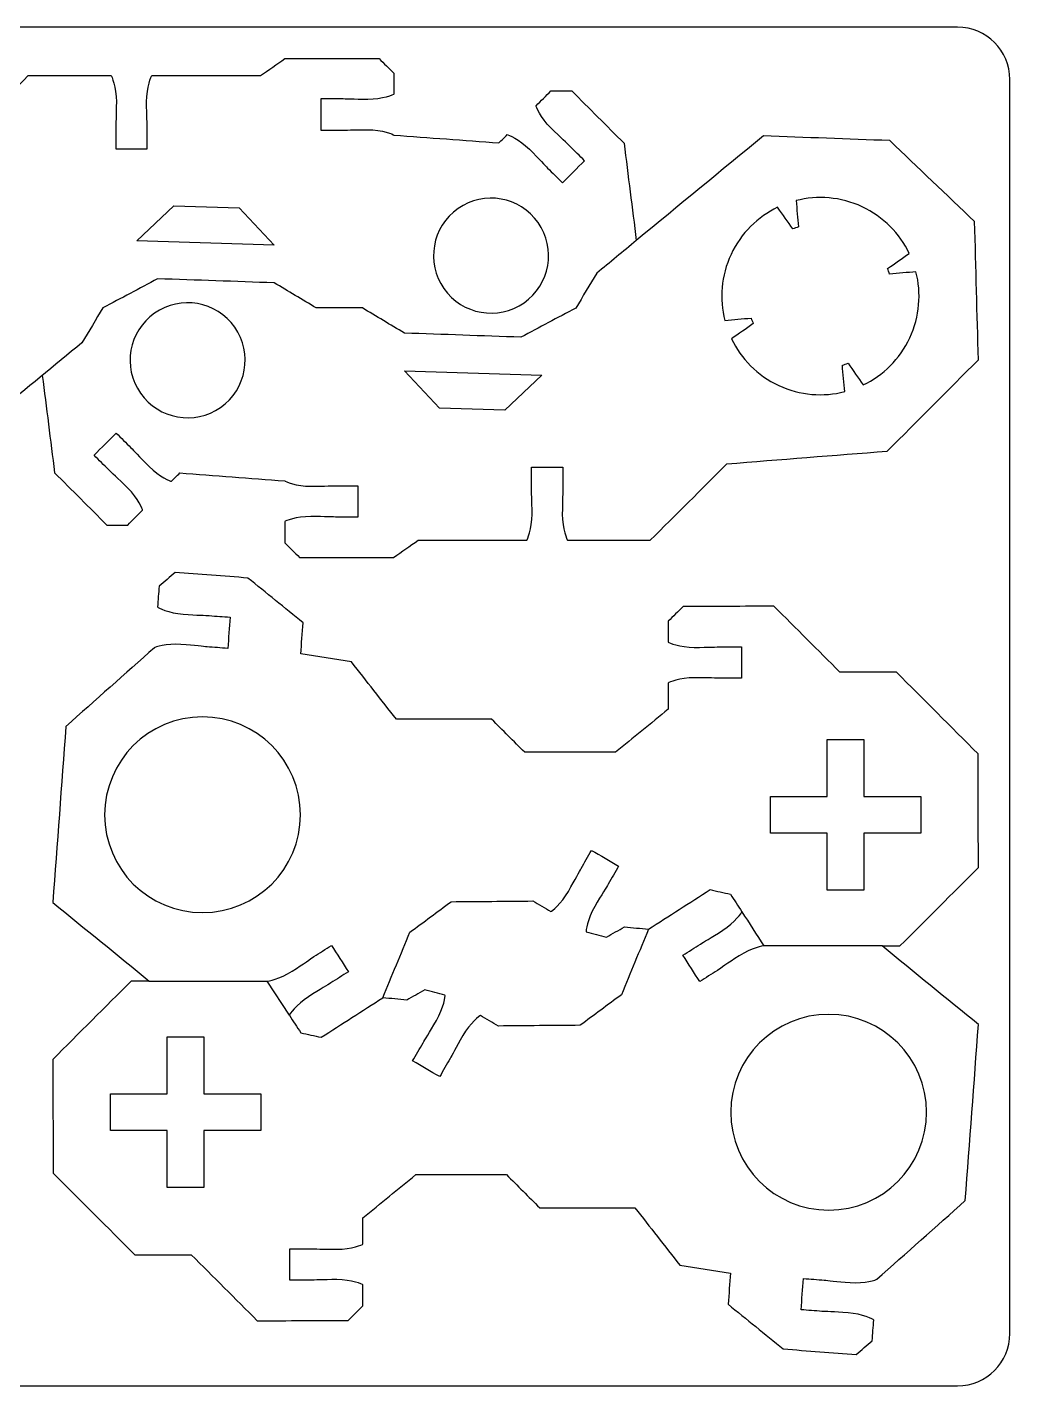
# Model space of a CAD drawing. Extents: x 0 to 680, y 0 to 410.
# Drawn here: x 356 to 450, y 140 to 270 of the extents above; entities that cross this region are included whole.
import ezdxf

# ---------------------------------------------------------------- set-up
doc = ezdxf.new("R2010")
doc.units = 0
doc.header["$MEASUREMENT"] = 0
doc.layers.add('DEFAULT', color=18, linetype='CONTINUOUS')

msp = doc.modelspace()

# ---------------------------------------------------------------- linework, layer by layer
at = {"layer": 'DEFAULT', "color": 1}
for points in [[(366.5, 249.55), (370.06, 252.9), (376.29, 252.72), (379.65, 249.16)], [(405.25, 236.72), (401.69, 233.37), (395.46, 233.56), (392.1, 237.12)], [(432.55, 192.89), (427.1, 192.89), (427.1, 196.39), (432.55, 196.39), (432.55, 201.84), (436.05, 201.84), (436.05, 196.39), (441.5, 196.39), (441.5, 192.89), (436.05, 192.89), (436.05, 187.44), (432.55, 187.44)], [(372.93, 167.94), (378.38, 167.94), (378.38, 164.44), (372.93, 164.44), (372.93, 158.99), (369.42, 158.99), (369.42, 164.44), (363.98, 164.44), (363.98, 167.94), (369.42, 167.94), (369.42, 173.39), (372.93, 173.39)]]:
    msp.add_lwpolyline(points, close=True, dxfattribs=at)
msp.add_lwpolyline([(381.1, 175.46), (378.99, 178.74)], dxfattribs=at)
for points, knots in [([(235, 140.01), (232.24, 140.01), (230, 142.24), (230, 145.01), (230, 185), (230, 225), (230, 265), (230, 267.77), (232.24, 270), (235, 270), (305, 270), (375, 270), (445, 270), (447.77, 270), (450, 267.77), (450, 265), (450, 225), (450, 185), (450, 145.01), (450, 142.24), (447.77, 140.01), (445, 140.01), (375, 140.01), (305, 140.01), (235, 140.01)], [0, 0, 0, 0, 1, 1, 1, 341.157, 341.157, 341.157, 342.157, 342.157, 342.157, 937.433, 937.433, 937.433, 938.433, 938.433, 938.433, 1278.59, 1278.59, 1278.59, 1279.59, 1279.59, 1279.59, 1874.866, 1874.866, 1874.866, 1874.866]), ([(408.11, 263.9), (407.44, 263.9), (406.78, 263.9), (406.11, 263.9), (405.64, 263.43), (405.17, 262.96), (404.7, 262.49), (404.66, 262.46), (405.13, 261.34), (406.11, 260.37), (407.09, 259.39), (407.67, 258.88), (407.91, 258.63), (408.39, 258.16), (408.86, 257.69), (409.33, 257.22), (408.62, 256.52), (407.92, 255.81), (407.21, 255.11), (406.74, 255.58), (406.27, 256.05), (405.8, 256.52), (405.56, 256.76), (405.04, 257.34), (404.06, 258.32), (403.09, 259.28), (401.99, 259.76), (401.94, 259.72), (401.67, 259.46), (401.4, 259.19), (401.14, 258.93), (397.79, 259.18), (394.44, 259.43), (391.09, 259.68), (391.09, 259.74), (389.98, 260.19), (388.59, 260.19), (387.21, 260.19), (386.43, 260.14), (386.09, 260.15), (385.43, 260.15), (384.76, 260.15), (384.1, 260.15), (384.1, 261.15), (384.1, 262.15), (384.1, 263.15), (384.76, 263.14), (385.43, 263.14), (386.1, 263.14), (386.44, 263.14), (387.21, 263.09), (388.6, 263.09), (389.98, 263.09), (391.1, 263.54), (391.1, 263.59), (391.1, 264.26), (391.1, 264.92), (391.1, 265.59), (390.63, 266.06), (390.15, 266.53), (389.68, 267), (386.68, 267), (383.68, 267), (380.68, 267), (379.9, 266.46), (379.12, 265.91), (378.34, 265.37), (374.88, 265.37), (371.41, 265.37), (367.95, 265.37), (367.89, 265.37), (367.45, 264.25), (367.44, 262.87), (367.45, 261.49), (367.5, 260.71), (367.49, 260.37), (367.49, 259.7), (367.49, 259.04), (367.5, 258.37), (366.5, 258.37), (365.5, 258.37), (364.5, 258.37), (364.5, 259.04), (364.5, 259.7), (364.5, 260.37), (364.49, 260.71), (364.54, 261.49), (364.55, 262.87), (364.54, 264.25), (364.1, 265.37), (364.04, 265.37), (361.4, 265.37), (358.77, 265.37), (356.13, 265.37), (353.69, 262.93), (351.25, 260.49), (348.81, 258.06), (343.7, 257.65), (338.59, 257.24), (333.48, 256.83), (330.57, 253.92), (327.66, 251.01), (324.75, 248.1), (324.87, 243.69), (324.99, 239.29), (325.11, 234.88), (327.82, 232.29), (330.52, 229.71), (333.23, 227.13), (337.26, 226.98), (341.29, 226.82), (345.32, 226.67), (350.63, 231.05), (355.95, 235.43), (361.26, 239.81), (361.93, 240.92), (362.59, 242.03), (363.26, 243.14), (365.01, 244.07), (366.75, 245), (368.5, 245.93), (372.22, 245.8), (375.93, 245.67), (379.65, 245.54), (380.99, 244.74), (382.33, 243.94), (383.67, 243.14), (385.14, 243.14), (386.61, 243.14), (388.08, 243.14), (389.42, 242.34), (390.76, 241.53), (392.1, 240.73), (395.82, 240.6), (399.53, 240.47), (403.25, 240.34), (405, 241.27), (406.74, 242.2), (408.49, 243.13), (409.16, 244.24), (409.82, 245.35), (410.49, 246.46), (411.75, 247.5), (413.02, 248.54), (414.28, 249.59), (413.89, 252.69), (413.5, 255.8), (413.11, 258.9), (411.44, 260.57), (409.78, 262.24), (408.11, 263.9)], [20.045063, 20.045063, 20.045063, 20.045063, 25.710064, 25.710064, 25.710064, 31.378232, 31.378232, 31.378232, 32.378232, 32.378232, 32.378232, 33.378232, 33.378232, 33.378232, 39.047829, 39.047829, 39.047829, 47.545841, 47.545841, 47.545841, 53.202698, 53.202698, 53.202698, 54.202698, 54.202698, 54.202698, 55.202698, 55.202698, 55.202698, 58.403066, 58.403066, 58.403066, 86.96196, 86.96196, 86.96196, 87.96196, 87.96196, 87.96196, 88.96196, 88.96196, 88.96196, 94.618969, 94.618969, 94.618969, 103.114969, 103.114969, 103.114969, 108.785986, 108.785986, 108.785986, 109.785986, 109.785986, 109.785986, 110.785986, 110.785986, 110.785986, 116.459987, 116.459987, 116.459987, 122.126743, 122.126743, 122.126743, 147.638743, 147.638743, 147.638743, 155.739473, 155.739473, 155.739473, 185.207473, 185.207473, 185.207473, 186.207473, 186.207473, 186.207473, 187.207473, 187.207473, 187.207473, 192.867476, 192.867476, 192.867476, 201.37048, 201.37048, 201.37048, 207.03648, 207.03648, 207.03648, 208.03648, 208.03648, 208.03648, 209.046329, 209.046329, 209.046329, 231.470329, 231.470329, 231.470329, 260.797583, 260.797583, 260.797583, 304.414593, 304.414593, 304.414593, 339.409308, 339.409308, 339.409308, 376.915646, 376.915646, 376.915646, 408.724845, 408.724845, 408.724845, 443.036217, 443.036217, 443.036217, 501.589273, 501.589273, 501.589273, 512.601714, 512.601714, 512.601714, 529.437659, 529.437659, 529.437659, 561.046473, 561.046473, 561.046473, 574.328198, 574.328198, 574.328198, 586.835198, 586.835198, 586.835198, 600.118463, 600.118463, 600.118463, 631.734954, 631.734954, 631.734954, 648.569077, 648.569077, 648.569077, 659.573285, 659.573285, 659.573285, 673.506311, 673.506311, 673.506311, 700.121445, 700.121445, 700.121445, 720.166508, 720.166508, 720.166508, 720.166508]), ([(357.47, 236.69), (357.86, 233.58), (358.25, 230.48), (358.64, 227.37), (360.31, 225.71), (361.97, 224.04), (363.64, 222.37), (364.31, 222.37), (364.97, 222.37), (365.64, 222.37), (366.11, 222.84), (366.58, 223.31), (367.05, 223.79), (367.09, 223.82), (366.62, 224.93), (365.64, 225.9), (364.66, 226.88), (364.08, 227.4), (363.84, 227.64), (363.36, 228.11), (362.89, 228.58), (362.42, 229.05), (363.13, 229.76), (363.83, 230.46), (364.54, 231.17), (365.01, 230.7), (365.48, 230.23), (365.95, 229.76), (366.19, 229.52), (366.71, 228.94), (367.69, 227.96), (368.66, 226.99), (369.76, 226.51), (369.81, 226.55), (370.08, 226.82), (370.35, 227.08), (370.61, 227.35), (373.96, 227.1), (377.31, 226.84), (380.66, 226.59), (380.66, 226.53), (381.77, 226.09), (383.16, 226.08), (384.54, 226.08), (385.32, 226.13), (385.66, 226.13), (386.32, 226.13), (386.99, 226.13), (387.65, 226.13), (387.65, 225.13), (387.65, 224.13), (387.65, 223.13), (386.99, 223.13), (386.32, 223.13), (385.65, 223.13), (385.31, 223.13), (384.54, 223.18), (383.15, 223.18), (381.77, 223.19), (380.65, 222.74), (380.65, 222.69), (380.65, 222.02), (380.65, 221.35), (380.65, 220.68), (381.12, 220.21), (381.6, 219.74), (382.07, 219.27), (385.07, 219.27), (388.07, 219.27), (391.07, 219.27), (391.85, 219.82), (392.63, 220.36), (393.41, 220.91), (396.87, 220.91), (400.34, 220.91), (403.8, 220.91), (403.86, 220.9), (404.3, 222.02), (404.31, 223.41), (404.3, 224.79), (404.25, 225.56), (404.26, 225.91), (404.26, 226.57), (404.26, 227.24), (404.25, 227.9), (405.25, 227.9), (406.25, 227.9), (407.25, 227.91), (407.25, 227.24), (407.25, 226.57), (407.25, 225.91), (407.26, 225.56), (407.21, 224.79), (407.2, 223.41), (407.21, 222.02), (407.65, 220.9), (407.71, 220.91), (410.35, 220.91), (412.98, 220.91), (415.62, 220.91), (418.06, 223.34), (420.5, 225.78), (422.94, 228.22), (428.05, 228.63), (433.16, 229.04), (438.28, 229.44), (441.19, 232.35), (444.09, 235.26), (447, 238.17), (446.88, 242.58), (446.76, 246.99), (446.64, 251.4), (443.93, 253.98), (441.23, 256.57), (438.52, 259.15), (434.49, 259.3), (430.46, 259.45), (426.43, 259.6), (422.38, 256.26), (418.33, 252.93), (414.28, 249.59)], [0, 0, 0, 0, 26.616126, 26.616126, 26.616126, 46.660482, 46.660482, 46.660482, 52.326482, 52.326482, 52.326482, 57.99324, 57.99324, 57.99324, 58.99324, 58.99324, 58.99324, 59.99324, 59.99324, 59.99324, 65.660717, 65.660717, 65.660717, 74.159437, 74.159437, 74.159437, 79.816294, 79.816294, 79.816294, 80.816294, 80.816294, 80.816294, 81.816294, 81.816294, 81.816294, 85.016667, 85.016667, 85.016667, 113.577706, 113.577706, 113.577706, 114.577706, 114.577706, 114.577706, 115.577706, 115.577706, 115.577706, 121.234709, 121.234709, 121.234709, 129.728709, 129.728709, 129.728709, 135.398721, 135.398721, 135.398721, 136.398721, 136.398721, 136.398721, 137.398721, 137.398721, 137.398721, 143.074723, 143.074723, 143.074723, 148.740064, 148.740064, 148.740064, 174.251064, 174.251064, 174.251064, 182.351465, 182.351465, 182.351465, 211.817466, 211.817466, 211.817466, 212.817466, 212.817466, 212.817466, 213.817466, 213.817466, 213.817466, 219.47747, 219.47747, 219.47747, 227.981472, 227.981472, 227.981472, 233.647473, 233.647473, 233.647473, 234.647473, 234.647473, 234.647473, 235.657473, 235.657473, 235.657473, 258.083473, 258.083473, 258.083473, 287.409313, 287.409313, 287.409313, 331.02732, 331.02732, 331.02732, 366.019206, 366.019206, 366.019206, 403.525489, 403.525489, 403.525489, 435.338174, 435.338174, 435.338174, 469.651469, 469.651469, 469.651469, 514.279675, 514.279675, 514.279675, 514.279675]), ([(403.54, 243.64), (401.05, 241.89), (397.62, 242.5), (395.88, 244.99), (394.14, 247.48), (394.74, 250.9), (397.23, 252.65), (399.72, 254.39), (403.15, 253.79), (404.89, 251.3), (406.64, 248.81), (406.03, 245.38), (403.54, 243.64)], [1, 1, 1, 1, 2, 2, 2, 3, 3, 3, 4, 4, 4, 5, 5, 5, 5]), ([(423.39, 240.18), (424.08, 240.67), (424.77, 241.15), (425.46, 241.64), (425.4, 241.81), (425.33, 241.99), (425.26, 242.17), (424.42, 242.1), (423.59, 242.03), (422.75, 241.95), (422.23, 243.99), (422.39, 246.21), (423.34, 248.26), (424.3, 250.31), (425.9, 251.86), (427.8, 252.77), (428.28, 252.08), (428.77, 251.39), (429.25, 250.7), (429.43, 250.77), (429.61, 250.83), (429.78, 250.9), (429.71, 251.73), (429.64, 252.57), (429.56, 253.41), (431.61, 253.93), (433.83, 253.78), (435.88, 252.82), (437.93, 251.86), (439.48, 250.26), (440.39, 248.36), (439.7, 247.88), (439.01, 247.4), (438.32, 246.92), (438.38, 246.74), (438.45, 246.56), (438.51, 246.38), (439.35, 246.45), (440.19, 246.53), (441.03, 246.6), (441.55, 244.56), (441.39, 242.34), (440.43, 240.28), (439.48, 238.23), (437.88, 236.68), (435.98, 235.77), (435.5, 236.46), (435.02, 237.16), (434.53, 237.85), (434.35, 237.78), (434.17, 237.72), (433.99, 237.65), (434.06, 236.81), (434.14, 235.97), (434.21, 235.13), (432.17, 234.61), (429.96, 234.77), (427.9, 235.72), (425.85, 236.68), (424.3, 238.29), (423.39, 240.18)], [0, 0, 0, 0, 7.168853, 7.168853, 7.168853, 8.789769, 8.789769, 8.789769, 15.941262, 15.941262, 15.941262, 16.941262, 16.941262, 16.941262, 17.941262, 17.941262, 17.941262, 25.09373, 25.09373, 25.09373, 26.708381, 26.708381, 26.708381, 33.854764, 33.854764, 33.854764, 34.854764, 34.854764, 34.854764, 35.854764, 35.854764, 35.854764, 43.014114, 43.014114, 43.014114, 44.637309, 44.637309, 44.637309, 51.792099, 51.792099, 51.792099, 52.792099, 52.792099, 52.792099, 53.792099, 53.792099, 53.792099, 60.992337, 60.992337, 60.992337, 62.626389, 62.626389, 62.626389, 69.81622, 69.81622, 69.81622, 70.81622, 70.81622, 70.81622, 71.81622, 71.81622, 71.81622, 71.81622]), ([(368.21, 242.64), (370.7, 244.38), (374.13, 243.78), (375.87, 241.29), (377.61, 238.8), (377.01, 235.37), (374.52, 233.63), (372.03, 231.89), (368.6, 232.49), (366.86, 234.98), (365.11, 237.47), (365.72, 240.9), (368.21, 242.64)], [1, 1, 1, 1, 2, 2, 2, 3, 3, 3, 4, 4, 4, 5, 5, 5, 5]), ([(437.78, 182.09), (438.35, 182.09), (438.93, 182.09), (439.5, 182.09), (442, 184.59), (444.5, 187.09), (447, 189.59), (446.99, 193.22), (446.98, 196.85), (446.97, 200.48), (444.36, 203.08), (441.76, 205.69), (439.16, 208.29), (437.36, 208.29), (435.56, 208.29), (433.76, 208.29), (431.66, 210.39), (429.55, 212.49), (427.45, 214.6), (424.55, 214.59), (421.65, 214.58), (418.75, 214.57), (418.28, 214.1), (417.81, 213.63), (417.34, 213.16), (417.34, 212.5), (417.34, 211.83), (417.34, 211.16), (417.34, 211.11), (418.46, 210.66), (419.83, 210.66), (421.22, 210.66), (422, 210.71), (422.34, 210.71), (423, 210.71), (423.67, 210.71), (424.34, 210.71), (424.34, 209.71), (424.34, 208.71), (424.34, 207.71), (423.67, 207.71), (423, 207.71), (422.34, 207.71), (422, 207.71), (421.22, 207.76), (419.84, 207.76), (418.46, 207.76), (417.34, 207.31), (417.34, 207.25), (417.34, 206.42), (417.34, 205.58), (417.34, 204.75), (415.66, 203.37), (413.97, 201.99), (412.29, 200.62), (409.4, 200.62), (406.51, 200.62), (403.61, 200.62), (402.55, 201.68), (401.5, 202.73), (400.44, 203.79), (397.4, 203.79), (394.37, 203.79), (391.33, 203.79), (389.9, 205.62), (388.47, 207.45), (387.04, 209.27), (385.42, 209.53), (383.8, 209.78), (382.19, 210.03), (382.26, 211.03), (382.34, 212.02), (382.41, 213.02), (380.65, 214.45), (378.89, 215.87), (377.13, 217.3), (374.81, 217.47), (372.48, 217.65), (370.16, 217.82), (369.65, 217.39), (369.14, 216.95), (368.64, 216.52), (368.59, 215.86), (368.54, 215.19), (368.49, 214.53), (368.49, 214.47), (369.57, 213.94), (370.94, 213.84), (372.32, 213.73), (373.1, 213.73), (373.44, 213.7), (374.1, 213.65), (374.77, 213.6), (375.43, 213.55), (375.36, 212.55), (375.28, 211.56), (375.21, 210.56), (374.54, 210.61), (373.88, 210.66), (373.22, 210.71), (372.88, 210.73), (372.11, 210.84), (370.72, 210.95), (369.35, 211.05), (368.2, 210.69), (368.19, 210.63), (365.37, 208.12), (362.55, 205.61), (359.72, 203.1), (359.31, 197.49), (358.89, 191.87), (358.47, 186.25), (361.55, 183.75), (364.62, 181.25), (367.7, 178.74), (371.46, 178.74), (375.23, 178.74), (378.99, 178.74), (379.01, 178.7), (380.2, 178.93), (381.36, 179.68), (382.52, 180.42), (383.15, 180.89), (383.44, 181.07), (384, 181.43), (384.56, 181.79), (385.12, 182.15), (385.66, 181.31), (386.2, 180.47), (386.74, 179.63), (386.18, 179.27), (385.62, 178.91), (385.06, 178.55), (384.77, 178.36), (384.09, 177.99), (382.93, 177.24), (381.77, 176.49), (381.07, 175.51), (381.1, 175.46), (381.46, 174.9), (381.82, 174.34), (382.19, 173.78), (382.84, 173.64), (383.49, 173.5), (384.14, 173.35), (386.1, 174.61), (388.07, 175.87), (390.03, 177.14), (390.9, 179.23), (391.76, 181.32), (392.63, 183.41), (393.94, 184.38), (395.25, 185.35), (396.56, 186.33), (399.16, 186.35), (401.77, 186.37), (404.38, 186.4), (404.96, 186.06), (405.53, 185.73), (406.11, 185.4), (406.15, 185.37), (407.1, 186.12), (407.79, 187.31), (408.48, 188.51), (408.83, 189.21), (409, 189.5), (409.33, 190.08), (409.66, 190.66), (409.99, 191.24), (410.86, 190.74), (411.73, 190.24), (412.59, 189.74), (412.26, 189.16), (411.93, 188.59), (411.6, 188.01), (411.43, 187.71), (411, 187.06), (410.3, 185.86), (409.62, 184.66), (409.44, 183.48), (409.49, 183.45), (410.14, 183.28), (410.78, 183.1), (411.43, 182.93), (412, 183.26), (412.58, 183.6), (413.16, 183.93), (413.92, 183.85), (414.68, 183.77), (415.44, 183.69), (417.41, 184.96), (419.37, 186.22), (421.34, 187.48), (421.99, 187.33), (422.64, 187.19), (423.29, 187.05), (423.65, 186.49), (424.01, 185.93), (424.37, 185.37), (425.08, 184.27), (425.78, 183.18), (426.49, 182.09)], [0, 0, 0, 0, 4.89, 4.89, 4.89, 34.968908, 34.968908, 34.968908, 65.838101, 65.838101, 65.838101, 97.151617, 97.151617, 97.151617, 112.450617, 112.450617, 112.450617, 137.733928, 137.733928, 137.733928, 162.394016, 162.394016, 162.394016, 168.057946, 168.057946, 168.057946, 173.729946, 173.729946, 173.729946, 174.729946, 174.729946, 174.729946, 175.729946, 175.729946, 175.729946, 181.399958, 181.399958, 181.399958, 189.899958, 189.899958, 189.899958, 195.560958, 195.560958, 195.560958, 196.560958, 196.560958, 196.560958, 197.560958, 197.560958, 197.560958, 204.652958, 204.652958, 204.652958, 223.149203, 223.149203, 223.149203, 247.750203, 247.750203, 247.750203, 260.478125, 260.478125, 260.478125, 286.297125, 286.297125, 286.297125, 306.036213, 306.036213, 306.036213, 319.951747, 319.951747, 319.951747, 328.455625, 328.455625, 328.455625, 347.716234, 347.716234, 347.716234, 367.553028, 367.553028, 367.553028, 373.225118, 373.225118, 373.225118, 378.892454, 378.892454, 378.892454, 379.892454, 379.892454, 379.892454, 380.892454, 380.892454, 380.892454, 386.558043, 386.558043, 386.558043, 395.051116, 395.051116, 395.051116, 400.706584, 400.706584, 400.706584, 401.706584, 401.706584, 401.706584, 402.706584, 402.706584, 402.706584, 434.830071, 434.830071, 434.830071, 482.731871, 482.731871, 482.731871, 516.454175, 516.454175, 516.454175, 548.454175, 548.454175, 548.454175, 549.454175, 549.454175, 549.454175, 550.454175, 550.454175, 550.454175, 556.118317, 556.118317, 556.118317, 564.620228, 564.620228, 564.620228, 570.278415, 570.278415, 570.278415, 571.278415, 571.278415, 571.278415, 572.278415, 572.278415, 572.278415, 577.950122, 577.950122, 577.950122, 583.618255, 583.618255, 583.618255, 603.462862, 603.462862, 603.462862, 622.720903, 622.720903, 622.720903, 636.581676, 636.581676, 636.581676, 658.753569, 658.753569, 658.753569, 664.420888, 664.420888, 664.420888, 665.420888, 665.420888, 665.420888, 666.420888, 666.420888, 666.420888, 672.084822, 672.084822, 672.084822, 680.584769, 680.584769, 680.584769, 686.237064, 686.237064, 686.237064, 687.237064, 687.237064, 687.237064, 688.237064, 688.237064, 688.237064, 693.908993, 693.908993, 693.908993, 699.576179, 699.576179, 699.576179, 706.089524, 706.089524, 706.089524, 725.935512, 725.935512, 725.935512, 731.604622, 731.604622, 731.604622, 737.27717, 737.27717, 737.27717, 748.345998, 748.345998, 748.345998, 748.345998]), ([(372.79, 204.01), (377.97, 204.01), (382.16, 199.82), (382.16, 194.64), (382.16, 189.47), (377.97, 185.28), (372.79, 185.28), (367.62, 185.28), (363.43, 189.47), (363.43, 194.64), (363.43, 199.82), (367.62, 204.01), (372.79, 204.01)], [1, 1, 1, 1, 2, 2, 2, 3, 3, 3, 4, 4, 4, 5, 5, 5, 5]), ([(367.7, 178.74), (367.13, 178.74), (366.55, 178.74), (365.98, 178.74), (363.47, 176.24), (360.97, 173.74), (358.47, 171.24), (358.48, 167.61), (358.5, 163.98), (358.51, 160.35), (361.11, 157.75), (363.72, 155.14), (366.32, 152.54), (368.12, 152.54), (369.92, 152.54), (371.72, 152.54), (373.82, 150.44), (375.92, 148.34), (378.03, 146.23), (380.93, 146.24), (383.83, 146.25), (386.73, 146.26), (387.2, 146.73), (387.67, 147.2), (388.14, 147.67), (388.14, 148.34), (388.14, 149), (388.14, 149.67), (388.14, 149.72), (387.02, 150.17), (385.64, 150.17), (384.26, 150.17), (383.48, 150.12), (383.14, 150.12), (382.47, 150.12), (381.81, 150.12), (381.14, 150.12), (381.14, 151.12), (381.14, 152.12), (381.14, 153.12), (381.81, 153.12), (382.47, 153.12), (383.14, 153.12), (383.48, 153.12), (384.26, 153.07), (385.64, 153.07), (387.02, 153.07), (388.14, 153.52), (388.14, 153.58), (388.14, 154.41), (388.14, 155.25), (388.14, 156.08), (389.82, 157.46), (391.5, 158.84), (393.18, 160.21), (396.08, 160.21), (398.97, 160.21), (401.86, 160.21), (402.92, 159.16), (403.98, 158.1), (405.04, 157.04), (408.07, 157.04), (411.11, 157.04), (414.15, 157.04), (415.58, 155.21), (417.01, 153.38), (418.44, 151.56), (420.06, 151.3), (421.67, 151.05), (423.29, 150.8), (423.21, 149.8), (423.14, 148.81), (423.06, 147.81), (424.82, 146.38), (426.58, 144.96), (428.34, 143.53), (430.67, 143.36), (432.99, 143.18), (435.32, 143), (435.83, 143.44), (436.33, 143.88), (436.84, 144.31), (436.89, 144.97), (436.94, 145.64), (436.99, 146.3), (436.99, 146.36), (435.91, 146.89), (434.53, 146.99), (433.15, 147.1), (432.38, 147.1), (432.04, 147.13), (431.37, 147.18), (430.71, 147.23), (430.04, 147.28), (430.12, 148.28), (430.19, 149.27), (430.27, 150.27), (430.93, 150.22), (431.6, 150.17), (432.26, 150.12), (432.6, 150.1), (433.37, 149.99), (434.75, 149.88), (436.13, 149.78), (437.28, 150.14), (437.28, 150.2), (440.11, 152.71), (442.93, 155.22), (445.75, 157.73), (446.17, 163.34), (446.59, 168.96), (447, 174.58), (443.93, 177.08), (440.85, 179.58), (437.78, 182.09), (434.01, 182.09), (430.25, 182.09), (426.49, 182.09), (426.46, 182.13), (425.28, 181.9), (424.12, 181.15), (422.95, 180.41), (422.32, 179.94), (422.04, 179.76), (421.48, 179.4), (420.92, 179.04), (420.36, 178.68), (419.82, 179.52), (419.28, 180.36), (418.74, 181.2), (419.3, 181.56), (419.86, 181.92), (420.42, 182.28), (420.7, 182.47), (421.38, 182.84), (422.55, 183.59), (423.71, 184.34), (424.41, 185.32), (424.37, 185.37)], [0, 0, 0, 0, 4.89, 4.89, 4.89, 34.970322, 34.970322, 34.970322, 65.841518, 65.841518, 65.841518, 97.149378, 97.149378, 97.149378, 112.449378, 112.449378, 112.449378, 137.736224, 137.736224, 137.736224, 162.395323, 162.395323, 162.395323, 168.059961, 168.059961, 168.059961, 173.727961, 173.727961, 173.727961, 174.727961, 174.727961, 174.727961, 175.727961, 175.727961, 175.727961, 181.398968, 181.398968, 181.398968, 189.898968, 189.898968, 189.898968, 195.559968, 195.559968, 195.559968, 196.559968, 196.559968, 196.559968, 197.559968, 197.559968, 197.559968, 204.651968, 204.651968, 204.651968, 223.148986, 223.148986, 223.148986, 247.748986, 247.748986, 247.748986, 260.476909, 260.476909, 260.476909, 286.296909, 286.296909, 286.296909, 306.035996, 306.035996, 306.035996, 319.951684, 319.951684, 319.951684, 328.454642, 328.454642, 328.454642, 347.716657, 347.716657, 347.716657, 367.552454, 367.552454, 367.552454, 373.225954, 373.225954, 373.225954, 378.892293, 378.892293, 378.892293, 379.892293, 379.892293, 379.892293, 380.892293, 380.892293, 380.892293, 386.556885, 386.556885, 386.556885, 395.048961, 395.048961, 395.048961, 400.704577, 400.704577, 400.704577, 401.704577, 401.704577, 401.704577, 402.704577, 402.704577, 402.704577, 434.828728, 434.828728, 434.828728, 482.729457, 482.729457, 482.729457, 516.451616, 516.451616, 516.451616, 548.451616, 548.451616, 548.451616, 549.451616, 549.451616, 549.451616, 550.451616, 550.451616, 550.451616, 556.115758, 556.115758, 556.115758, 564.617669, 564.617669, 564.617669, 570.274475, 570.274475, 570.274475, 571.274475, 571.274475, 571.274475, 572.274475, 572.274475, 572.274475, 572.274475]), ([(415.45, 183.69), (414.58, 181.6), (413.71, 179.51), (412.85, 177.42), (411.54, 176.45), (410.23, 175.48), (408.92, 174.5), (406.31, 174.48), (403.7, 174.46), (401.1, 174.43), (400.52, 174.77), (399.94, 175.1), (399.37, 175.43), (399.32, 175.46), (398.37, 174.71), (397.69, 173.52), (396.99, 172.32), (396.65, 171.62), (396.48, 171.33), (396.14, 170.75), (395.81, 170.17), (395.48, 169.59), (394.62, 170.09), (393.75, 170.59), (392.89, 171.09), (393.22, 171.67), (393.55, 172.25), (393.88, 172.82), (394.05, 173.12), (394.48, 173.77), (395.17, 174.97), (395.86, 176.17), (396.04, 177.36), (395.98, 177.38), (395.34, 177.55), (394.69, 177.73), (394.05, 177.9), (393.47, 177.57), (392.89, 177.23), (392.32, 176.9), (391.56, 176.98), (390.79, 177.06), (390.03, 177.14)], [0, 0, 0, 0, 19.256735, 19.256735, 19.256735, 33.116523, 33.116523, 33.116523, 55.287452, 55.287452, 55.287452, 60.954639, 60.954639, 60.954639, 61.954639, 61.954639, 61.954639, 62.954639, 62.954639, 62.954639, 68.615971, 68.615971, 68.615971, 77.114418, 77.114418, 77.114418, 82.766214, 82.766214, 82.766214, 83.766214, 83.766214, 83.766214, 84.766214, 84.766214, 84.766214, 90.438142, 90.438142, 90.438142, 96.105828, 96.105828, 96.105828, 102.620168, 102.620168, 102.620168, 102.620168]), ([(432.68, 175.55), (437.85, 175.55), (442.05, 171.36), (442.05, 166.19), (442.05, 161.01), (437.85, 156.82), (432.68, 156.82), (427.51, 156.82), (423.31, 161.01), (423.31, 166.19), (423.31, 171.36), (427.51, 175.55), (432.68, 175.55)], [1, 1, 1, 1, 2, 2, 2, 3, 3, 3, 4, 4, 4, 5, 5, 5, 5])]:
    msp.add_open_spline(points, degree=3, knots=knots, dxfattribs=at)

doc.saveas('drawing.dxf')
